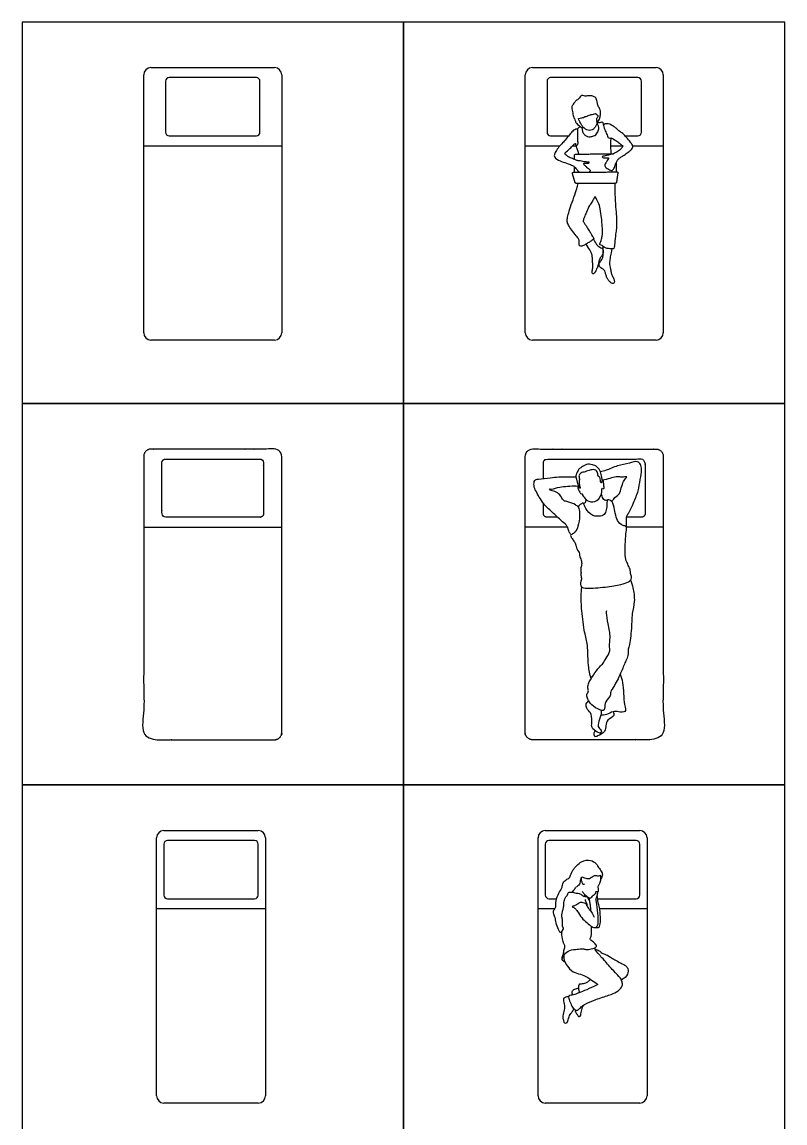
# Model space of a CAD drawing. Header units: millimetres. Extents: x 0 to 22.8, y -0.3 to 16.7.
# Drawn here: x 16.22 to 21.56, y 6.37 to 14.06 of the extents above; entities that cross this region are included whole.
import ezdxf

# ---------------------------------------------------------------- set-up
doc = ezdxf.new("R2010")
doc.units = ezdxf.units.MM
for name, color, linetype, true_color in [('AG-FURNITURE', 7, 'Continuous', 0x66ccff), ('AG-PEOPLE', 7, 'Continuous', 0xfc6666), ('X-VIEWPORT', 7, 'Continuous', 0xfb0280), ('X-VPRT', 6, 'Continuous', 0xff00ff)]:
    doc.layers.add(name, color=color, linetype=linetype, true_color=true_color)

msp = doc.modelspace()

# ---------------------------------------------------------------- linework, layer by layer
at = {"layer": 'AG-FURNITURE'}
for p, q in [((17.0752, 13.1981), (18.0404, 13.1981)), ((19.7422, 13.1981), (19.9853, 13.1981)), ((20.0741, 13.1981), (20.0973, 13.1981)), ((20.3413, 13.1981), (20.423, 13.1981)), ((20.4936, 13.1981), (20.7074, 13.1981)), ((17.0752, 10.5311), (18.0404, 10.5311)), ((20.0382, 10.5311), (19.7422, 10.5311)), ((20.7074, 10.5311), (20.4497, 10.5311)), ((20.1826, 7.9339), (20.1913, 7.9339)), ((17.1648, 7.8641), (17.9268, 7.8641)), ((19.8318, 7.8641), (19.9495, 7.8641)), ((20.2621, 7.8641), (20.5938, 7.8641))]:
    msp.add_line(p, q, dxfattribs=at)
for centre, radius, start, end in [((17.126, 13.6934), 0.0508, 90, 180), ((17.9896, 13.6934), 0.0508, 0, 90), ((19.793, 13.6934), 0.0508, 90, 180), ((20.6566, 13.6934), 0.0508, 0, 90), ((17.253, 13.6489), 0.0254, 90, 180), ((17.8626, 13.6489), 0.0254, 0, 90), ((19.92, 13.6489), 0.0254, 90, 180), ((20.5296, 13.6489), 0.0254, 0, 90), ((17.253, 13.2933), 0.0254, 180, 270), ((17.8626, 13.2933), 0.0254, 270, 0), ((19.92, 13.2933), 0.0254, 180, 270), ((20.5296, 13.2933), 0.0254, 270, 0), ((17.126, 11.89), 0.0508, 180, 270), ((17.9896, 11.89), 0.0508, 270, 360), ((19.793, 11.89), 0.0508, 180, 270), ((20.6566, 11.89), 0.0508, 270, 360), ((17.2156, 8.3594), 0.0508, 90, 180), ((17.876, 8.3594), 0.0508, 0, 90), ((19.8826, 8.3594), 0.0508, 90, 180), ((20.543, 8.3594), 0.0508, 0, 90), ((17.241, 8.3149), 0.0254, 90, 180), ((17.8506, 8.3149), 0.0254, 0, 90), ((19.908, 8.3149), 0.0254, 90, 180), ((20.5176, 8.3149), 0.0254, 0, 90), ((17.241, 7.9593), 0.0254, 180, 270), ((17.8506, 7.9593), 0.0254, 270, 0), ((19.908, 7.9593), 0.0254, 180, 270), ((20.5176, 7.9593), 0.0254, 270, 0), ((17.2156, 6.556), 0.0508, 180, 270), ((17.876, 6.556), 0.0508, 270, 360), ((19.8826, 6.556), 0.0508, 180, 270), ((20.543, 6.556), 0.0508, 270, 360)]:
    msp.add_arc(centre, radius, start, end, dxfattribs=at)
for points in [[(17.126, 13.7442), (17.5578, 13.7442), (17.9896, 13.7442)], [(19.793, 13.7442), (20.2248, 13.7442), (20.6566, 13.7442)], [(17.0752, 11.89), (17.0752, 12.7917), (17.0752, 13.6934)], [(17.2276, 13.6489), (17.2276, 13.4711), (17.2276, 13.2933)], [(17.8626, 13.6743), (17.5578, 13.6743), (17.253, 13.6743)], [(17.888, 13.2933), (17.888, 13.4711), (17.888, 13.6489)], [(18.0404, 13.6934), (18.0404, 12.7917), (18.0404, 11.89)], [(19.7422, 11.89), (19.7422, 12.7917), (19.7422, 13.6934)], [(19.8946, 13.6489), (19.8946, 13.4711), (19.8946, 13.2933)], [(20.5296, 13.6743), (20.2248, 13.6743), (19.92, 13.6743)], [(20.555, 13.2933), (20.555, 13.4711), (20.555, 13.6489)], [(20.7074, 13.6934), (20.7074, 12.7917), (20.7074, 11.89)], [(17.253, 13.2679), (17.5578, 13.2679), (17.8626, 13.2679)], [(19.92, 13.2679), (19.983, 13.2679), (20.046, 13.2679)], [(20.4398, 13.2679), (20.4847, 13.2679), (20.5296, 13.2679)], [(17.9896, 11.8392), (17.5578, 11.8392), (17.126, 11.8392)], [(20.6566, 11.8392), (20.2248, 11.8392), (19.793, 11.8392)], [(17.2156, 8.4102), (17.5458, 8.4102), (17.876, 8.4102)], [(19.8826, 8.4102), (20.2128, 8.4102), (20.543, 8.4102)], [(17.1648, 6.556), (17.1648, 7.4577), (17.1648, 8.3594)], [(17.2156, 8.3149), (17.2156, 8.1371), (17.2156, 7.9593)], [(17.8506, 8.3403), (17.5458, 8.3403), (17.241, 8.3403)], [(17.876, 7.9593), (17.876, 8.1371), (17.876, 8.3149)], [(17.9268, 8.3594), (17.9268, 7.4577), (17.9268, 6.556)], [(19.8318, 6.556), (19.8318, 7.4577), (19.8318, 8.3594)], [(19.8826, 8.3149), (19.8826, 8.1371), (19.8826, 7.9593)], [(20.5176, 8.3403), (20.2128, 8.3403), (19.908, 8.3403)], [(20.543, 7.9593), (20.543, 8.1371), (20.543, 8.3149)], [(20.5938, 8.3594), (20.5938, 7.4577), (20.5938, 6.556)], [(17.241, 7.9339), (17.5458, 7.9339), (17.8506, 7.9339)], [(19.908, 7.9339), (19.9348, 7.9339), (19.9617, 7.9339)], [(20.2484, 7.9339), (20.383, 7.9339), (20.5176, 7.9339)], [(17.876, 6.5052), (17.5458, 6.5052), (17.2156, 6.5052)], [(20.543, 6.5052), (20.2128, 6.5052), (19.8826, 6.5052)]]:
    msp.add_open_spline(points, degree=2, dxfattribs=at)
for points, weights, knots in [([(17.0752, 11.0264), (17.0752, 11.0772), (17.126, 11.0772), (17.5578, 11.0772), (17.9896, 11.0772), (18.0404, 11.0772), (18.0404, 11.0264), (18.0404, 10.1247), (18.0404, 9.096), (18.0404, 9.0452), (17.9896, 9.0452), (17.5578, 9.0452), (17.126, 9.0452), (17.0752, 9.0452), (17.0752, 9.096), (17.0752, 10.1247), (17.0752, 11.0264)], [1, 0.707106781187, 1, 1, 1, 0.707106781187, 1, 1, 1, 0.707106781187, 1, 1, 1, 0.707106781187, 1, 1, 1], [0, 0, 0, 3.141593, 3.141593, 56.825803, 56.825803, 59.967396, 59.967396, 135.700729, 135.700729, 138.842322, 138.842322, 192.526532, 192.526532, 195.668125, 195.668125, 271.401458, 271.401458, 271.401458]), ([(17.2276, 11.0073), (17.2022, 11.0073), (17.2022, 10.9819), (17.2022, 10.8041), (17.2022, 10.6263), (17.2022, 10.6009), (17.2276, 10.6009), (17.5578, 10.6009), (17.888, 10.6009), (17.9134, 10.6009), (17.9134, 10.6263), (17.9134, 10.8041), (17.9134, 10.9819), (17.9134, 11.0073), (17.888, 11.0073), (17.5578, 11.0073), (17.2276, 11.0073)], [1, 0.707106781187, 1, 1, 1, 0.707106781187, 1, 1, 1, 0.707106781187, 1, 1, 1, 0.707106781187, 1, 1, 1], [0, 0, 0, 1.570796, 1.570796, 19.070796, 19.070796, 20.641593, 20.641593, 44.641593, 44.641593, 46.212389, 46.212389, 63.712389, 63.712389, 65.283185, 65.283185, 89.283185, 89.283185, 89.283185]), ([(20.7074, 11.0264), (20.7074, 11.0772), (20.6566, 11.0772), (20.2248, 11.0772), (19.793, 11.0772), (19.7422, 11.0772), (19.7422, 11.0264), (19.7422, 10.1247), (19.7422, 9.096), (19.7422, 9.0452), (19.793, 9.0452), (20.2248, 9.0452), (20.6566, 9.0452), (20.7074, 9.0452), (20.7074, 9.096), (20.7074, 10.1247), (20.7074, 11.0264)], [1, 0.707106781187, 1, 1, 1, 0.707106781187, 1, 1, 1, 0.707106781187, 1, 1, 1, 0.707106781187, 1, 1, 1], [0, 0, 0, 3.141593, 3.141593, 56.825803, 56.825803, 59.967396, 59.967396, 135.700729, 135.700729, 138.842322, 138.842322, 192.526532, 192.526532, 195.668125, 195.668125, 271.401458, 271.401458, 271.401458]), ([(19.8692, 10.8712), (19.8692, 10.9266), (19.8692, 10.9819), (19.8692, 11.0073), (19.8946, 11.0073), (20.2248, 11.0073), (20.555, 11.0073), (20.5804, 11.0073), (20.5804, 10.9819), (20.5804, 10.8041), (20.5804, 10.6263), (20.5804, 10.6009), (20.555, 10.6009), (20.5033, 10.6009), (20.4515, 10.6009)], [1, 1, 1, 0.707106781187, 1, 1, 1, 0.707106781187, 1, 1, 1, 0.707106781187, 1, 1, 1], [58.262624, 58.262624, 58.262624, 63.712389, 63.712389, 65.283185, 65.283185, 89.283185, 89.283185, 90.853982, 90.853982, 108.353982, 108.353982, 109.924778, 109.924778, 113.68639, 113.68639, 113.68639]), ([(19.969, 10.6009), (19.9318, 10.6009), (19.8946, 10.6009), (19.8692, 10.6009), (19.8692, 10.6263), (19.8692, 10.6622), (19.8692, 10.6981)], [1, 1, 1, 0.707106781187, 1, 1, 1], [41.937102, 41.937102, 41.937102, 44.641593, 44.641593, 46.212389, 46.212389, 49.744184, 49.744184, 49.744184])]:
    msp.add_rational_spline(points, weights, degree=2, knots=knots, dxfattribs=at)
at = {"layer": 'AG-PEOPLE'}
for p, q in [((20.2477, 13.3532), (20.2431, 13.3681)), ((20.1552, 7.9508), (20.1604, 7.9612))]:
    msp.add_line(p, q, dxfattribs=at)
for points in [[(20.0867, 13.1039), (20.0867, 13.1296)], [(20.0867, 13.0122), (20.0867, 13.0497)], [(20.3798, 13.0151), (20.3798, 13.0816)], [(20.0921, 12.9398), (20.0729, 13.0024)]]:
    msp.add_lwpolyline(points, dxfattribs=at)
for points, degree in [([(20.2466, 13.3569), (20.251, 13.361), (20.2563, 13.3718), (20.2608, 13.3873), (20.2666, 13.3998), (20.2672, 13.4141), (20.2706, 13.4253), (20.268, 13.4402), (20.2632, 13.4587), (20.2551, 13.4702), (20.2507, 13.4824), (20.2436, 13.5068), (20.2413, 13.5233), (20.2365, 13.5324), (20.2273, 13.5408), (20.2027, 13.5481), (20.1808, 13.5483), (20.1687, 13.544), (20.1556, 13.5466), (20.136, 13.5509), (20.1257, 13.5391), (20.1192, 13.5283), (20.1063, 13.5192), (20.0959, 13.5126), (20.0765, 13.4889), (20.0648, 13.4646), (20.0692, 13.4491), (20.0755, 13.4262), (20.0767, 13.4102), (20.0823, 13.3932), (20.0891, 13.3821), (20.096, 13.3573), (20.1078, 13.3468), (20.1217, 13.3357), (20.1292, 13.3302), (20.137, 13.3264), (20.1448, 13.3249), (20.1509, 13.3245)], 3), ([(20.0979, 13.1958), (20.1073, 13.2042), (20.1114, 13.2105), (20.1122, 13.2189), (20.1094, 13.2354), (20.1105, 13.2688), (20.109, 13.3048), (20.1087, 13.314), (20.1131, 13.3216), (20.1224, 13.3285), (20.1281, 13.3312)], 3), ([(20.1381, 13.3265), (20.1404, 13.299), (20.1482, 13.2856), (20.1583, 13.2723), (20.1781, 13.2606), (20.196, 13.2604), (20.2221, 13.2662), (20.2356, 13.2746), (20.2472, 13.2871), (20.2524, 13.3015), (20.2576, 13.3149), (20.255, 13.3366), (20.2492, 13.3478), (20.2477, 13.3532)], 3), ([(20.2504, 13.3614), (20.2641, 13.3593), (20.275, 13.3643), (20.2849, 13.3654), (20.2881, 13.343), (20.3007, 13.3005), (20.3164, 13.2724), (20.3198, 13.2572), (20.3234, 13.2517), (20.3404, 13.2507), (20.3435, 13.2502)], 3), ([(20.3603, 13.1424), (20.3253, 13.1329), (20.3096, 13.1279), (20.2919, 13.1247), (20.2811, 13.1234), (20.2805, 13.1174), (20.2887, 13.1128), (20.3012, 13.1122), (20.3188, 13.1146), (20.3246, 13.1146), (20.3246, 13.1092), (20.3171, 13.0952), (20.305, 13.0754), (20.2992, 13.0676), (20.2972, 13.0497), (20.3337, 13.0266), (20.3567, 13.0222), (20.3701, 13.0558), (20.372, 13.0674), (20.3759, 13.0751), (20.3866, 13.0933), (20.3907, 13.1004), (20.3951, 13.1064), (20.4109, 13.1191), (20.44, 13.1367), (20.4723, 13.1594), (20.4869, 13.1717), (20.4926, 13.1839), (20.4954, 13.1949), (20.4908, 13.2063), (20.4736, 13.2294), (20.442, 13.2659), (20.4251, 13.2837), (20.4017, 13.2998), (20.3909, 13.3067), (20.3807, 13.3194), (20.3594, 13.3344), (20.3332, 13.3501), (20.312, 13.3525), (20.2997, 13.3511), (20.2881, 13.343)], 3), ([(20.3438, 13.1422), (20.3415, 13.1696), (20.3409, 13.219), (20.3417, 13.2395), (20.3441, 13.2536)], 3), ([(20.3441, 13.2536), (20.3634, 13.2425), (20.3828, 13.2288), (20.408, 13.2106), (20.4195, 13.2009), (20.426, 13.1956)], 3), ([(20.0179, 13.1445), (20.0323, 13.1589), (20.0565, 13.1796), (20.0775, 13.2017), (20.0847, 13.2087), (20.0919, 13.2139), (20.0938, 13.215), (20.0943, 13.2093), (20.0979, 13.1958)], 3), ([(20.117, 13.1392), (20.1148, 13.1566), (20.1094, 13.1689), (20.1004, 13.1866), (20.0979, 13.1958)], 3), ([(20.426, 13.1956), (20.422, 13.1871), (20.4106, 13.1752), (20.3972, 13.1627), (20.3685, 13.1464), (20.3603, 13.1424)], 3), ([(20.0867, 13.1296), (20.0867, 13.139), (20.096, 13.139)], 2), ([(20.096, 13.139), (20.2282, 13.1407), (20.3603, 13.1424)], 2), ([(20.0729, 13.0024), (20.0699, 13.0124), (20.0805, 13.0121)], 2), ([(20.0805, 13.0121), (20.2318, 13.0136), (20.3832, 13.0151)], 2), ([(20.3896, 13.0087), (20.3851, 12.976), (20.3806, 12.9434)], 2), ([(20.3832, 13.0151), (20.3907, 13.0152), (20.3896, 13.0087)], 2), ([(20.1027, 12.9335), (20.0941, 12.9335), (20.0921, 12.9398)], 2), ([(20.3709, 12.9351), (20.2368, 12.9343), (20.1027, 12.9335)], 2), ([(20.3806, 12.9434), (20.3795, 12.9352), (20.3709, 12.9351)], 2), ([(20.0008, 7.7024), (19.9971, 7.7066), (19.99, 7.6985), (19.9872, 7.6929), (19.9713, 7.7246), (19.9514, 7.7842), (19.9578, 7.7901), (19.9477, 7.8087), (19.9352, 7.8436), (19.9502, 7.8651), (19.96, 7.8791), (19.9522, 7.9151), (19.9793, 7.9796), (19.9958, 7.9993), (20.0016, 8.0187), (20.0062, 8.0555), (20.0455, 8.0744), (20.0586, 8.0864), (20.065, 8.1274), (20.1367, 8.2046), (20.2016, 8.2063), (20.2424, 8.1786), (20.2464, 8.1634), (20.2752, 8.127), (20.2851, 8.1032), (20.2777, 8.0803), (20.2719, 8.0716)], 3), ([(20.268, 8.0962), (20.264, 8.0942), (20.26, 8.0895), (20.2264, 8.0961), (20.2117, 8.087), (20.1862, 8.0658), (20.1492, 8.083), (20.1339, 8.0857), (20.1258, 8.069), (20.1285, 8.0335), (20.1028, 8.018), (20.0961, 8.0139)], 3), ([(20.1351, 8.0825), (20.1339, 8.0794), (20.1309, 8.0765), (20.1379, 8.0505), (20.1395, 8.0451), (20.144, 8.0343), (20.1552, 8.035), (20.1593, 8.0367)], 3), ([(20.1413, 7.9869), (20.1442, 7.9798), (20.1523, 7.9655), (20.1709, 7.955), (20.1904, 7.9341), (20.2131, 7.9445), (20.212, 7.9576), (20.2223, 7.9582), (20.2283, 7.962), (20.2274, 7.9671), (20.2309, 7.9673), (20.2361, 7.971), (20.2357, 7.9806), (20.2363, 7.9835), (20.2469, 7.9833), (20.2485, 7.984), (20.2543, 7.9852), (20.2557, 7.9994), (20.2517, 8.0094), (20.2529, 8.0262), (20.2646, 8.039), (20.2745, 8.0738), (20.2707, 8.0884), (20.268, 8.0962)], 3), ([(20.0722, 7.98), (20.0759, 7.9845), (20.0817, 7.9918), (20.0919, 8.007), (20.0961, 8.0139)], 3), ([(20.0012, 7.5122), (20, 7.5182), (20.0003, 7.5337), (20.0098, 7.5376), (20.0118, 7.5724), (20.0215, 7.6008), (20.017, 7.6139), (20.0123, 7.6156), (20.0074, 7.6362), (19.9933, 7.6974), (20.0143, 7.7276), (20.0059, 7.7305), (20.0003, 7.7522), (20.0038, 7.7856), (20.0015, 7.7897), (19.996, 7.8238), (20.0031, 7.8406), (20.0075, 7.8644), (20.0143, 7.8886), (20.01, 7.9034), (20.0224, 7.9452), (20.0305, 7.9466), (20.0453, 7.9761), (20.0464, 7.9789), (20.0605, 7.9786), (20.0717, 7.9818), (20.0906, 7.9732), (20.1048, 7.9703), (20.1157, 7.9744), (20.1465, 7.9558), (20.1457, 7.9525), (20.1697, 7.948), (20.1794, 7.9451), (20.1812, 7.9347), (20.1894, 7.9214), (20.1932, 7.9159)], 3), ([(20.0706, 7.8775), (20.0781, 7.8742), (20.0933, 7.8641), (20.1047, 7.8502), (20.1371, 7.7977), (20.1718, 7.7675), (20.2098, 7.7329), (20.2369, 7.7306), (20.2459, 7.7412), (20.2543, 7.7596), (20.253, 7.8301), (20.2368, 7.9213), (20.2396, 7.9399), (20.2474, 7.9568), (20.2489, 7.97), (20.2491, 7.984)], 3), ([(20.1612, 7.9286), (20.1618, 7.9247), (20.164, 7.9166), (20.1691, 7.9086), (20.1747, 7.8983), (20.1743, 7.8788), (20.1702, 7.8956), (20.17, 7.8972), (20.1274, 7.9133), (20.1154, 7.898), (20.0859, 7.8844), (20.083, 7.8825), (20.0706, 7.8775)], 3), ([(20.2005, 7.8458), (20.2012, 7.8599), (20.1996, 7.892), (20.1922, 7.9161), (20.1914, 7.9315), (20.191, 7.9393)], 3), ([(20.2349, 7.733), (20.2405, 7.7307), (20.2526, 7.7312), (20.2659, 7.7378), (20.2707, 7.8034), (20.2604, 7.8812), (20.2525, 7.9001), (20.2474, 7.9398), (20.2462, 7.9564)], 3), ([(20.1737, 7.8848), (20.1779, 7.876), (20.1887, 7.8569), (20.2038, 7.8446), (20.2193, 7.8171), (20.2242, 7.8047)], 3), ([(20.0204, 7.4899), (20.014, 7.4922), (20.0017, 7.5035), (19.9996, 7.5155), (20.0124, 7.5436), (20.0511, 7.5766), (20.1085, 7.5808), (20.1441, 7.5855), (20.1664, 7.5777), (20.1868, 7.5778), (20.2435, 7.5924), (20.2403, 7.6107), (20.2349, 7.6127), (20.2044, 7.6448), (20.1975, 7.6455), (20.1958, 7.6551), (20.2015, 7.6653), (20.2056, 7.6756), (20.2048, 7.7293), (20.2069, 7.7326), (20.208, 7.7383)], 3), ([(20.2493, 7.3335), (20.2327, 7.3263), (20.191, 7.3041), (20.1192, 7.2764), (20.1176, 7.2766), (20.0758, 7.2577), (20.0647, 7.2602), (20.0447, 7.2527), (20.0433, 7.2404), (20.06, 7.1991), (20.0772, 7.1657), (20.1004, 7.1492), (20.1153, 7.1579), (20.141, 7.1844), (20.1566, 7.1958), (20.2312, 7.2292), (20.3333, 7.2607), (20.3832, 7.2802), (20.4223, 7.3171), (20.4222, 7.3453), (20.4123, 7.3779), (20.3637, 7.4236), (20.2865, 7.5131), (20.2687, 7.5311), (20.2318, 7.5772), (20.2276, 7.5855), (20.2263, 7.5894)], 3), ([(20.2308, 7.5804), (20.2405, 7.5787), (20.2611, 7.5727), (20.2773, 7.55), (20.3068, 7.5461), (20.3441, 7.5198), (20.4335, 7.4711), (20.4447, 7.4665), (20.4626, 7.4452), (20.4644, 7.4079), (20.4339, 7.3746), (20.4144, 7.366)], 3), ([(20.0121, 7.5385), (20.012, 7.522), (20.0109, 7.4957), (20.0665, 7.4212), (20.116, 7.4096), (20.1632, 7.3934), (20.2233, 7.3535), (20.2436, 7.3389), (20.2493, 7.3335)], 3), ([(20.1244, 7.2786), (20.1213, 7.285), (20.1165, 7.2935), (20.1165, 7.3382), (20.1302, 7.3386), (20.171, 7.3447), (20.1807, 7.355), (20.1941, 7.3643), (20.1994, 7.3692)], 3), ([(20.0449, 7.2466), (20.037, 7.2482), (20.019, 7.2451), (20.0042, 7.2311), (20.0217, 7.1845), (20.0113, 7.1472), (20.002, 7.1001), (20.0122, 7.0803), (20.0132, 7.0618), (20.0338, 7.0647), (20.04, 7.0716), (20.0506, 7.1222), (20.0706, 7.1396), (20.0784, 7.1558), (20.0825, 7.1636)], 3), ([(20.0753, 7.2598), (20.071, 7.2673), (20.0654, 7.2878), (20.0875, 7.3037), (20.1075, 7.3081), (20.117, 7.3074)], 3), ([(20.0924, 7.156), (20.0921, 7.1514), (20.0914, 7.143), (20.1052, 7.1258), (20.1145, 7.1062), (20.1293, 7.112), (20.1314, 7.1234), (20.1384, 7.1719), (20.1473, 7.1843), (20.1527, 7.192)], 3)]:
    msp.add_open_spline(points, degree=degree, dxfattribs=at)
for points, knots in [([(20.1143, 13.3887), (20.1336, 13.3913), (20.1551, 13.3975), (20.1607, 13.4023), (20.1768, 13.4037), (20.1813, 13.4082), (20.197, 13.4142), (20.2115, 13.4178), (20.2347, 13.4234)], [0.154385, 0.154385, 0.154385, 0.154385, 2.725127, 5.450254, 8.175382, 10.900509, 13.625636, 16.350763, 16.350763, 16.350763, 16.350763]), ([(20.2347, 13.4234), (20.242, 13.4173), (20.2467, 13.4124), (20.2493, 13.4103), (20.2502, 13.4009), (20.2448, 13.3934), (20.2397, 13.3891), (20.2432, 13.3718), (20.2436, 13.3585), (20.2406, 13.342), (20.2279, 13.3209), (20.2096, 13.3078), (20.1906, 13.3031), (20.1721, 13.3085), (20.1548, 13.3188), (20.1372, 13.3406), (20.1283, 13.3582), (20.1199, 13.3735), (20.1143, 13.3887)], [-16, -16, -16, -16, -14.769231, -13.538462, -12.307692, -11.076923, -9.846154, -8.615385, -7.384615, -6.153846, -4.923077, -3.692308, -2.461538, -1.230769, 0, 1, 2, 3, 3, 3, 3]), ([(20.1087, 13.314), (20.0915, 13.3135), (20.0734, 13.3023), (20.0527, 13.2769), (20.0206, 13.2345), (19.9982, 13.2128), (19.9711, 13.1826), (19.9489, 13.1467), (19.9442, 13.1309), (19.9474, 13.1128), (19.9782, 13.095), (20.0075, 13.0838), (20.0549, 13.0679), (20.0796, 13.0584), (20.091, 13.0444), (20.1014, 13.0336), (20.1108, 13.0233), (20.1169, 13.0125)], [-35.761905, -35.761905, -35.761905, -35.761905, -31.291667, -26.821429, -22.351191, -17.880952, -13.410714, -8.940476, -4.470238, 0, 0, 3.904998, 7.809996, 11.714993, 15.619991, 19.524989, 23.429987, 23.429987, 23.429987, 23.429987]), ([(20.0179, 13.1445), (20.0254, 13.1365), (20.0339, 13.1278), (20.0517, 13.1179), (20.0922, 13.102), (20.1009, 13.0969), (20.1114, 13.0952), (20.1183, 13.0957), (20.1333, 13.0926), (20.1562, 13.0877), (20.1639, 13.0868), (20.179, 13.0854), (20.1845, 13.0854), (20.1879, 13.0835), (20.1884, 13.0799), (20.1864, 13.077), (20.1824, 13.074), (20.1745, 13.0724), (20.152, 13.073), (20.1486, 13.073), (20.1494, 13.0718), (20.1562, 13.0625), (20.171, 13.0487), (20.1848, 13.0375), (20.1928, 13.0312), (20.1959, 13.0271), (20.196, 13.0228), (20.1945, 13.0199), (20.1901, 13.0132)], [0, 0, 0, 0, 1.42958, 2.85916, 4.28874, 5.71832, 7.1479, 8.57748, 10.00706, 11.43664, 12.86622, 14.2958, 15.72538, 17.15496, 18.58454, 20.01412, 21.443699, 22.873279, 24.302859, 25.732439, 27.162019, 28.591599, 30.021179, 31.450759, 32.880339, 34.309919, 35.739499, 36.857522, 36.857522, 36.857522, 36.857522]), ([(20.3687, 12.9351), (20.3685, 12.9214), (20.3689, 12.8605), (20.3745, 12.7666), (20.3803, 12.7009), (20.3809, 12.6544), (20.3812, 12.6255), (20.3758, 12.5972), (20.3689, 12.531), (20.3641, 12.4811), (20.3604, 12.4771), (20.3335, 12.4783), (20.3135, 12.4792), (20.2929, 12.4887), (20.2793, 12.5008), (20.2645, 12.5062), (20.2624, 12.5097), (20.2711, 12.5255), (20.2793, 12.5625), (20.2837, 12.5786), (20.2831, 12.6183), (20.2792, 12.6472), (20.2767, 12.69), (20.2676, 12.7605), (20.2541, 12.8027), (20.2336, 12.8396), (20.2302, 12.8418), (20.2275, 12.8408), (20.2174, 12.8177), (20.1983, 12.7887), (20.1847, 12.7711), (20.1649, 12.7179), (20.1525, 12.6938), (20.1483, 12.6768), (20.1464, 12.6708), (20.1569, 12.6548), (20.1695, 12.6367), (20.1836, 12.6102), (20.2025, 12.5853), (20.2073, 12.5693), (20.2174, 12.5583), (20.222, 12.5515), (20.2228, 12.5478), (20.2094, 12.5355), (20.1919, 12.5241), (20.1689, 12.5125), (20.1554, 12.5014), (20.1446, 12.4973), (20.1293, 12.4947), (20.1196, 12.4999), (20.1196, 12.5156), (20.1208, 12.533), (20.1171, 12.5434), (20.1091, 12.5551), (20.0735, 12.5997), (20.0471, 12.6364), (20.0349, 12.6627), (20.0347, 12.6827), (20.0421, 12.713), (20.0572, 12.769), (20.0836, 12.8374), (20.1046, 12.9054), (20.1091, 12.9203), (20.1123, 12.9335)], [-51, -51, -51, -51, -50, -49, -48, -47, -46, -45, -44, -43, -42, -41, -40, -39, -38, -37, -36, -35, -34, -33, -32, -31, -30, -29, -28, -27, -26, -25, -24, -23, -22, -21, -20, -19, -18, -17, -16, -15, -14, -13, -12, -11, -10, -9, -7.5, -6, -4.5, -3, -1.5, 0, 1, 2, 3, 4, 5, 6, 7, 8, 9, 10, 11, 12, 13, 13, 13, 13]), ([(20.2194, 12.5451), (20.2258, 12.5314), (20.2389, 12.5102), (20.2493, 12.4971), (20.2632, 12.4891), (20.2803, 12.4809), (20.2857, 12.4728), (20.2876, 12.4599), (20.2878, 12.4484), (20.2831, 12.4347), (20.2651, 12.4142), (20.2574, 12.3909), (20.2527, 12.3647), (20.2454, 12.3454), (20.2313, 12.3126), (20.2198, 12.3011), (20.2105, 12.3014), (20.2098, 12.3152), (20.2115, 12.3311), (20.2162, 12.3422), (20.2156, 12.365), (20.2131, 12.3857), (20.2112, 12.4268), (20.2087, 12.4379), (20.1991, 12.4642), (20.1748, 12.5025), (20.1661, 12.5098)], [-17.96083, -17.96083, -17.96083, -17.96083, -16.8, -15.6, -14.4, -13.2, -12, -10.8, -9.6, -8.4, -7.2, -6, -4.8, -3.6, -2.4, -1.2, 0, 1, 2, 3, 4, 5, 6, 7, 8, 9, 9, 9, 9]), ([(20.3487, 12.4777), (20.3437, 12.4548), (20.3387, 12.4312), (20.3324, 12.3893), (20.3309, 12.3668), (20.3359, 12.3504), (20.3403, 12.3293), (20.345, 12.3005), (20.3563, 12.2787), (20.3663, 12.2532), (20.3654, 12.24), (20.3595, 12.2347), (20.3452, 12.2358), (20.3302, 12.2497), (20.3157, 12.2689), (20.307, 12.2921), (20.3019, 12.3169), (20.296, 12.3291), (20.2763, 12.3402), (20.2663, 12.349), (20.2587, 12.36), (20.2595, 12.3751), (20.2648, 12.3844), (20.2741, 12.3972), (20.2818, 12.4068), (20.2862, 12.4244), (20.2879, 12.4362), (20.2873, 12.4599), (20.2862, 12.4799), (20.288, 12.4934)], [-22.989434, -22.989434, -22.989434, -22.989434, -21.85, -20.7, -19.55, -18.4, -17.25, -16.1, -14.95, -13.8, -12.65, -11.5, -10.35, -9.2, -8.05, -6.9, -5.75, -4.6, -3.45, -2.3, -1.15, 0, 1, 2, 3, 4, 5, 6, 6.989624, 6.989624, 6.989624, 6.989624]), ([(20.2804, 10.8566), (20.2799, 10.871), (20.2745, 10.8999), (20.2698, 10.9186), (20.2472, 10.9564), (20.2122, 10.9685), (20.1699, 10.9756), (20.1351, 10.949), (20.1155, 10.9401), (20.0971, 10.896), (20.093, 10.8853), (20.1126, 10.8267), (20.1183, 10.8084)], [0, 0, 0, 0, 0.392644, 0.663282, 1.043129, 1.406689, 1.790174, 2.170421, 2.455478, 2.846756, 3.082844, 3.584364, 3.584364, 3.584364, 3.584364]), ([(20.2792, 10.8032), (20.2754, 10.8017), (20.2863, 10.7716), (20.2483, 10.7095), (20.1848, 10.7033), (20.1534, 10.7396), (20.1437, 10.754), (20.1408, 10.7667), (20.1337, 10.7611), (20.122, 10.7758), (20.1104, 10.804), (20.1098, 10.8089), (20.1176, 10.8121), (20.1229, 10.8008), (20.1282, 10.8057), (20.1214, 10.8205), (20.1166, 10.8512), (20.124, 10.8638), (20.1142, 10.8899), (20.1283, 10.9134), (20.1639, 10.917), (20.1979, 10.9335), (20.2384, 10.9358), (20.2505, 10.9049), (20.2508, 10.8856), (20.2669, 10.8819), (20.2673, 10.8586), (20.2701, 10.8434), (20.2753, 10.8383), (20.2767, 10.8476), (20.2778, 10.855), (20.286, 10.8613), (20.2896, 10.8499), (20.291, 10.8278), (20.2969, 10.7956), (20.2818, 10.8042), (20.2792, 10.8032)], [0, 0, 0, 0, 0.290591, 0.766297, 1.194832, 1.574047, 1.819405, 1.994282, 2.119803, 2.355054, 2.677037, 2.788589, 2.926425, 3.10599, 3.211283, 3.436041, 3.754366, 3.968435, 4.254773, 4.530384, 4.86273, 5.223839, 5.562491, 5.870873, 6.109474, 6.310233, 6.576535, 6.808185, 6.921621, 7.072539, 7.240421, 7.391581, 7.553108, 7.847523, 8.125429, 8.323678, 8.323678, 8.323678, 8.323678]), ([(20.4488, 10.5327), (20.4498, 10.5435), (20.4527, 10.5638), (20.4484, 10.6113), (20.4703, 10.6319), (20.5004, 10.7051), (20.5356, 10.7836), (20.5447, 10.8621), (20.5596, 10.9319), (20.5502, 10.97), (20.5278, 10.9979), (20.4664, 10.9759), (20.3891, 10.9648), (20.3086, 10.9264), (20.2814, 10.9216), (20.2683, 10.9188)], [0, 0, 0, 0, 0.326037, 0.704217, 1.006997, 1.508137, 2.049137, 2.561627, 3.041477, 3.392164, 3.69502, 4.129786, 4.656019, 5.189102, 5.552344, 5.552344, 5.552344, 5.552344]), ([(20.0631, 10.4775), (20.0585, 10.4836), (20.0481, 10.4953), (20.038, 10.5444), (20.001, 10.5684), (19.9393, 10.6316), (19.8687, 10.6878), (19.8172, 10.7812), (19.8016, 10.8177), (19.8042, 10.8632), (19.836, 10.8688), (19.9227, 10.8752), (19.9707, 10.8859), (20.0778, 10.8824), (20.0899, 10.8826), (20.0962, 10.8825)], [0, 0, 0, 0, 0.274196, 0.661124, 1.036975, 1.567606, 2.129275, 2.709615, 3.078861, 3.425657, 3.72522, 4.249231, 4.691476, 5.265396, 5.514729, 5.514729, 5.514729, 5.514729]), ([(20.3491, 10.7097), (20.3551, 10.7198), (20.367, 10.7398), (20.4053, 10.7647), (20.4099, 10.7937), (20.4244, 10.8433), (20.4389, 10.8691), (20.4574, 10.8861), (20.4429, 10.8819), (20.41, 10.8814), (20.3779, 10.8847), (20.3325, 10.8713), (20.301, 10.8635), (20.285, 10.8588)], [0, 0, 0, 0, 0.34051, 0.712047, 1.018978, 1.427255, 1.758125, 1.990601, 2.148767, 2.482457, 2.813162, 3.201689, 3.607024, 3.607024, 3.607024, 3.607024]), ([(20.1136, 10.6727), (20.1073, 10.6781), (20.0948, 10.6886), (20.0423, 10.7121), (20.0084, 10.7114), (19.9964, 10.7438), (19.9706, 10.7729), (19.9324, 10.7863), (19.9183, 10.7886), (19.9076, 10.8005), (19.9321, 10.7943), (19.9855, 10.8151), (20.0344, 10.8167), (20.0991, 10.8219), (20.1106, 10.8169), (20.1163, 10.8151)], [0, 0, 0, 0, 0.285687, 0.716246, 1.034488, 1.346374, 1.708057, 2.066328, 2.288776, 2.457068, 2.682438, 3.117298, 3.540116, 3.989149, 4.230339, 4.230339, 4.230339, 4.230339]), ([(20.316, 10.721), (20.3205, 10.7232), (20.3508, 10.7206), (20.3656, 10.6675), (20.3824, 10.5618), (20.4298, 10.5414), (20.455, 10.5353), (20.4463, 10.492), (20.4412, 10.4332), (20.4392, 10.2945), (20.4584, 10.2821), (20.4615, 10.2617), (20.4778, 10.2378), (20.4759, 10.2148), (20.486, 10.1865), (20.4844, 10.167), (20.4636, 10.1465), (20.4078, 10.1265), (20.3031, 10.1119), (20.1785, 10.1005), (20.1336, 10.1095), (20.1291, 10.1312), (20.1279, 10.1546), (20.138, 10.1663), (20.1299, 10.1978), (20.1337, 10.2117), (20.1287, 10.2425), (20.1381, 10.2671), (20.1368, 10.3012), (20.1258, 10.3156), (20.1207, 10.3341), (20.121, 10.3561), (20.1063, 10.3682), (20.0966, 10.4065), (20.0873, 10.4295), (20.0703, 10.4496), (20.0557, 10.4724), (20.0683, 10.4815), (20.0948, 10.4954), (20.114, 10.539), (20.1244, 10.6087), (20.1192, 10.6599), (20.1117, 10.6733), (20.118, 10.6813), (20.127, 10.688), (20.1434, 10.7029), (20.1521, 10.6957), (20.1572, 10.6738), (20.1974, 10.6121), (20.2557, 10.6038), (20.2994, 10.6149), (20.3091, 10.6529), (20.3146, 10.6873), (20.3134, 10.7088), (20.316, 10.721)], [0, 0, 0, 0, 0.294893, 0.714925, 1.307991, 1.699371, 1.955824, 2.293364, 2.77655, 3.441099, 3.688897, 3.938121, 4.243361, 4.520869, 4.833409, 5.078178, 5.370685, 5.803935, 6.414331, 7.069586, 7.425974, 7.675879, 7.948628, 8.16841, 8.482557, 8.709739, 9.020041, 9.324656, 9.652193, 9.894164, 10.144775, 10.405865, 10.649622, 11.007806, 11.299869, 11.601295, 11.879112, 12.075656, 12.382006, 12.774322, 13.270893, 13.681216, 13.885977, 14.04895, 14.253879, 14.511942, 14.669355, 14.936622, 15.420414, 15.857051, 16.220527, 16.562917, 16.914344, 17.207423, 17.207423, 17.207423, 17.207423]), ([(20.1638, 10.7285), (20.1662, 10.7214), (20.1664, 10.7041), (20.155, 10.6985), (20.1499, 10.6966)], [0, 0, 0, 0, 0.2710074, 0.5014142, 0.5014142, 0.5014142, 0.5014142]), ([(20.3136, 10.7171), (20.3085, 10.717), (20.2976, 10.7192), (20.2846, 10.7304), (20.2762, 10.7534), (20.2763, 10.7651)], [0, 0, 0, 0, 0.2235854, 0.4565199, 0.7967394, 0.7967394, 0.7967394, 0.7967394]), ([(20.4779, 10.1616), (20.4848, 10.1439), (20.4968, 10.1079), (20.5119, 10.0093), (20.4853, 9.9256), (20.4879, 9.8129), (20.468, 9.6926), (20.4613, 9.6793), (20.4631, 9.6315), (20.4453, 9.596), (20.4149, 9.5232), (20.3705, 9.4251), (20.3351, 9.3823), (20.3438, 9.349), (20.2962, 9.3147), (20.3003, 9.2658), (20.2898, 9.2403), (20.2291, 9.2671), (20.1864, 9.3096), (20.1742, 9.341), (20.1716, 9.3684), (20.1879, 9.3796), (20.1783, 9.4065), (20.1805, 9.4382), (20.2198, 9.4962), (20.2574, 9.5545), (20.2901, 9.5791), (20.3054, 9.6145), (20.3423, 9.6658), (20.3259, 9.7015), (20.342, 9.7632), (20.3212, 9.8514), (20.3102, 9.9292), (20.3116, 9.9431), (20.312, 9.9495)], [0, 0, 0, 0, 0.432397, 0.992364, 1.525617, 2.155716, 2.768639, 2.992521, 3.367545, 3.731667, 4.240904, 4.846766, 5.25672, 5.55767, 5.969749, 6.362386, 6.607405, 7.040097, 7.496425, 7.825491, 8.108214, 8.33551, 8.619279, 8.936347, 9.414967, 9.898908, 10.252492, 10.610138, 11.048354, 11.385093, 11.826903, 12.388303, 12.887289, 13.137125, 13.137125, 13.137125, 13.137125]), ([(20.2034, 9.4718), (20.1949, 9.5018), (20.1816, 9.5619), (20.1808, 9.6536), (20.1771, 9.7205), (20.1517, 9.8128), (20.1355, 9.962), (20.1319, 10.0486), (20.136, 10.0916), (20.1388, 10.1118)], [0, 0, 0, 0, 0.554624, 1.098713, 1.560455, 2.120911, 2.827988, 3.36365, 3.811392, 3.811392, 3.811392, 3.811392]), ([(20.4061, 9.5043), (20.4129, 9.4841), (20.4294, 9.4459), (20.4298, 9.2959), (20.4533, 9.2334), (20.3912, 9.2404), (20.358, 9.2457), (20.3108, 9.2183), (20.2842, 9.2172), (20.2708, 9.2167)], [0, 0, 0, 0, 0.458298, 1.166246, 1.563313, 1.947076, 2.293995, 2.701536, 3.064791, 3.064791, 3.064791, 3.064791]), ([(20.2746, 9.2497), (20.2741, 9.2387), (20.2736, 9.2168), (20.2509, 9.1625), (20.2506, 9.1291), (20.2824, 9.1073), (20.2682, 9.0869), (20.2449, 9.0986), (20.2021, 9.1291), (20.2096, 9.1617), (20.2098, 9.2255), (20.1769, 9.255), (20.1608, 9.2884), (20.1765, 9.3099), (20.1853, 9.3172)], [0, 0, 0, 0, 0.330186, 0.765422, 1.087707, 1.410549, 1.630731, 1.90671, 2.306051, 2.624196, 3.069269, 3.44659, 3.772757, 4.107555, 4.107555, 4.107555, 4.107555]), ([(20.3566, 9.2404), (20.36, 9.2327), (20.3715, 9.2104), (20.313, 9.1866), (20.3049, 9.1453), (20.3043, 9.0989), (20.251, 9.0726), (20.2245, 9.061), (20.223, 9.0952), (20.2289, 9.1038), (20.2324, 9.1082)], [0, 0, 0, 0, 0.288294, 0.701274, 1.064944, 1.438067, 1.870528, 2.130092, 2.417941, 2.651956, 2.651956, 2.651956, 2.651956])]:
    msp.add_open_spline(points, degree=3, knots=knots, dxfattribs=at)
at = {"layer": 'X-VIEWPORT'}
for points in [[(16.2243, 14.063), (16.2243, 11.396), (18.8913, 11.396), (18.8913, 14.063)], [(18.8913, 14.063), (18.8913, 11.396), (21.5583, 11.396), (21.5583, 14.063)], [(16.2243, 8.729), (16.2243, 6.062), (18.8913, 6.062), (18.8913, 8.729)], [(18.8913, 8.729), (18.8913, 6.062), (21.5583, 6.062), (21.5583, 8.729)]]:
    msp.add_lwpolyline(points, close=True, dxfattribs=at)
at = {"layer": 'X-VPRT'}
for points in [[(16.2243, 11.396), (16.2243, 8.729), (18.8913, 8.729), (18.8913, 11.396)], [(18.8913, 11.396), (18.8913, 8.729), (21.5583, 8.729), (21.5583, 11.396)]]:
    msp.add_lwpolyline(points, close=True, dxfattribs=at)

doc.saveas('drawing.dxf')
